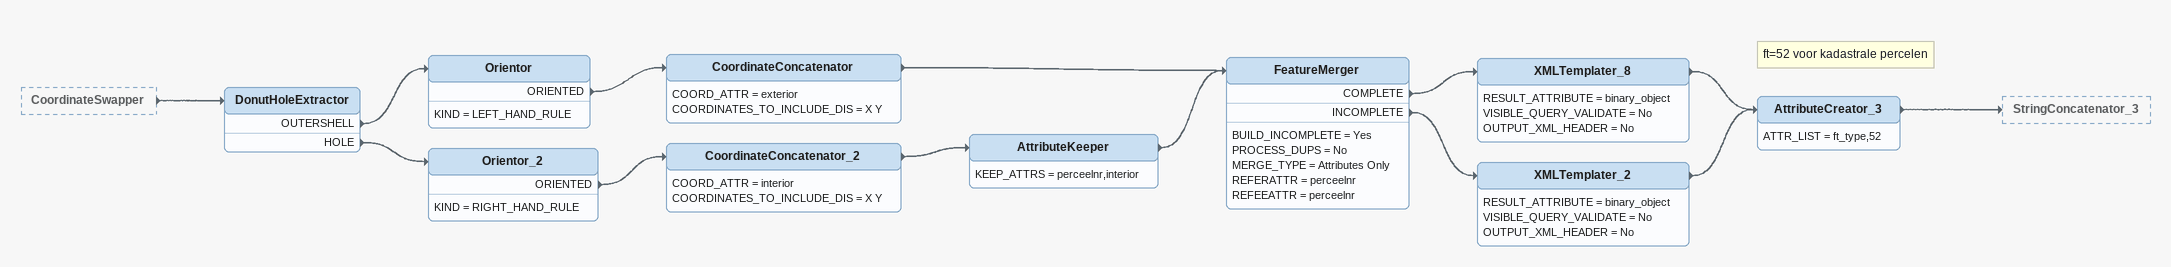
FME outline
CoordinateSwapper [outside]
    -> DonutHoleExtractor
DonutHoleExtractor
    OUTERSHELL -> Orientor
    HOLE -> Orientor_2
Orientor
    KIND = LEFT_HAND_RULE
    ORIENTED -> CoordinateConcatenator
CoordinateConcatenator
    COORD_ATTR = exterior
    COORDINATES_TO_INCLUDE_DIS = X Y
    -> FeatureMerger
Orientor_2
    KIND = RIGHT_HAND_RULE
    ORIENTED -> CoordinateConcatenator_2
CoordinateConcatenator_2
    COORD_ATTR = interior
    COORDINATES_TO_INCLUDE_DIS = X Y
    -> AttributeKeeper
AttributeKeeper
    KEEP_ATTRS = perceelnr,interior
    -> FeatureMerger
FeatureMerger
    BUILD_INCOMPLETE = Yes
    PROCESS_DUPS = No
    MERGE_TYPE = Attributes Only
    REFERATTR = perceelnr
    REFEEATTR = perceelnr
    COMPLETE -> XMLTemplater_8
    INCOMPLETE -> XMLTemplater_2
XMLTemplater_8
    RESULT_ATTRIBUTE = binary_object
    VISIBLE_QUERY_VALIDATE = No
    OUTPUT_XML_HEADER = No
    -> AttributeCreator_3
XMLTemplater_2
    RESULT_ATTRIBUTE = binary_object
    VISIBLE_QUERY_VALIDATE = No
    OUTPUT_XML_HEADER = No
    -> AttributeCreator_3
Note: ft=52 voor kadastrale percelen
AttributeCreator_3
    ATTR_LIST = ft_type,52
    -> StringConcatenator_3
